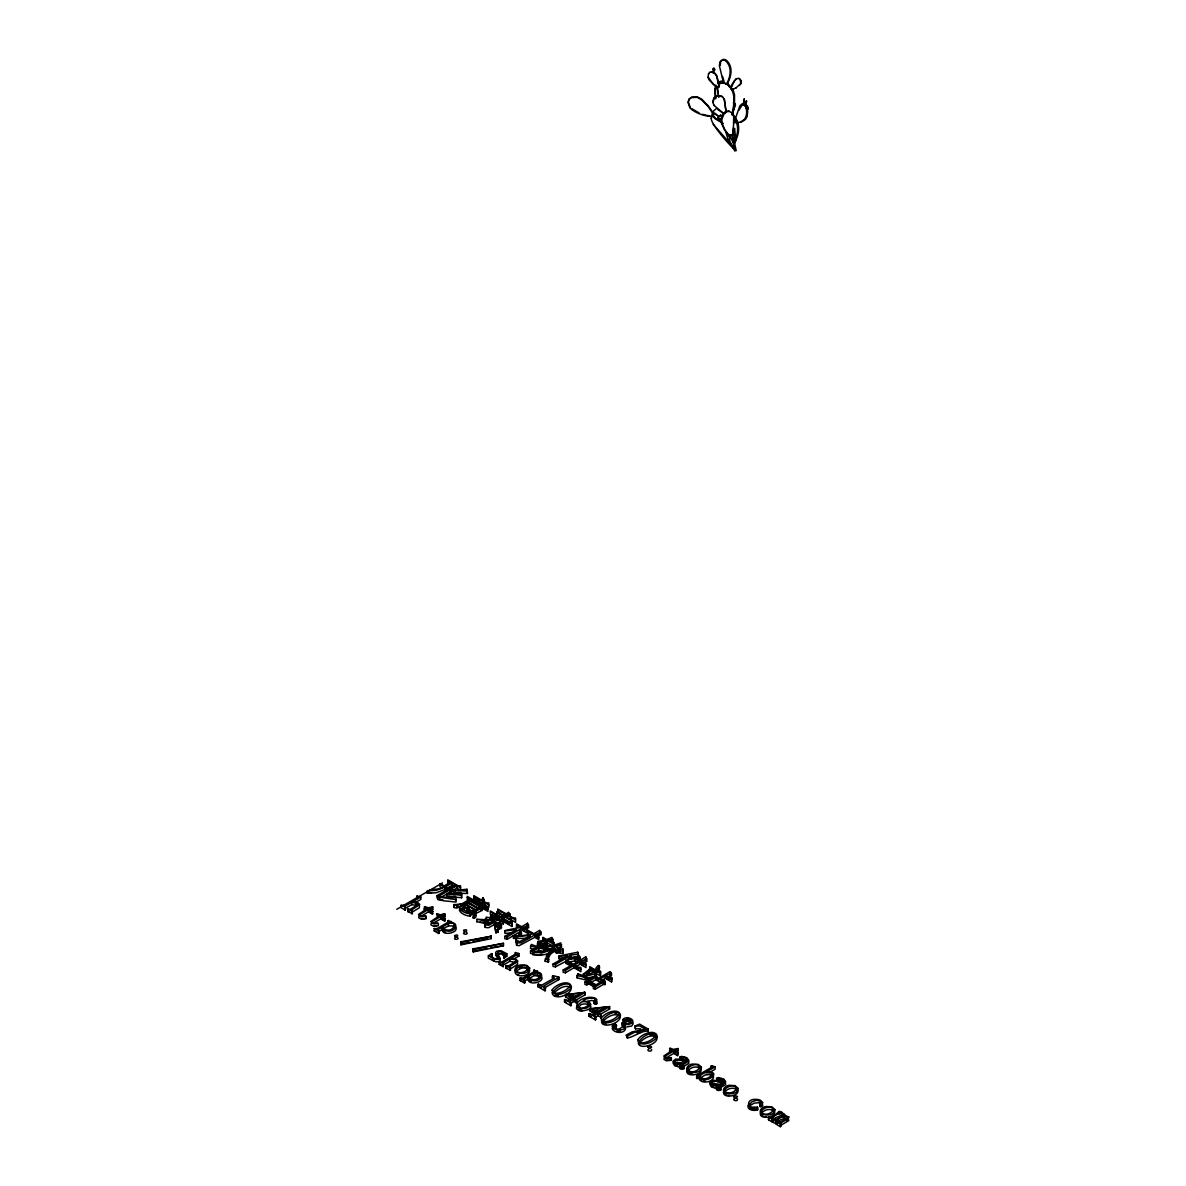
<?xml version="1.0" encoding="UTF-8"?>
<svg xmlns="http://www.w3.org/2000/svg" width="1186" height="1186" viewBox="0 0 1186 1186"><rect width="100%" height="100%" fill="white"/><g stroke="black" fill="none" stroke-linecap="round" stroke-linejoin="round"><path stroke-width="1.5" d="M733.556 123.685L733.66 117.162M744.111 98.942L743.325 104.605M745.46 106.132L746.305 100.914L745.712 106.162M529.668 970.459C529.445 977.694 512.396 977.783 515.406 969.985M732.726 138.747L733.541 128.384L734.608 136.301L733.808 143.076L732.726 138.747L733.793 138.673M483.28 897.683L483.992 902.324L483.28 897.683L481.368 900.011L473.792 895.638L473.792 898.914L477.054 900.574L477.054 898.187L473.792 896.527M560.504 951.854L556.19 952.788L562.801 953.396L562.89 951.35M561.645 944.812L555.137 945.702L560.978 949.067L562.89 948.963L562.801 951.009L556.278 950.668L560.504 949.452L554.366 945.924L547.754 946.191A38.115 22 0 0 0 557.702 943.982L560.785 942.87L561.645 947.214L556.857 947.718M509.431 921.967L512.026 922.13L511.922 924.072L498.995 916.6L498.995 919.002L511.922 926.459L512.026 924.531M511.151 918.646L511.062 922.871L511.151 918.646L508.764 918.483M547.724 959.682L550.215 954.537L553.699 951.572L555.033 951.691L553.788 947.14L548.332 950.016A18.413 10.63 0 0 1 539.897 952.15L532.707 952.002L532.707 954.626L540.208 955.353L547.369 954.078M714.521 70.256L714.565 69.455M467.373 906.208L466.721 912.153L468.752 911.812L469.152 908.832L467.847 906.148L467.225 910.255M589.724 970.059L600.353 975.856L600.546 973.75M595.95 971.69L600.546 971.364L600.353 973.469L589.724 967.657M602.562 979.903L605.245 978.346L611.561 981.993L611.754 977.62L609.263 977.62L605.809 975.618L611.472 973.35L611.472 975.752L607.188 977.22M611.561 981.993L611.754 977.62M747.714 110.935L747.165 116.45L745.534 119.312L741.68 121.847L736.224 122.899L735.068 119.534L739.842 105.895L741.813 104.027L744.63 105.139C747.476 109.26 747.284 115.338 744.482 119.43L740.627 121.965M534.13 952.892L538.652 950.194L544.107 951.572L544.404 948.904L539.511 947.303L542.773 945.42L542.773 947.822L547.087 950.312L547.28 946.028L543.351 945.094L543.351 947.481L545.071 948.474L547.28 948.429L547.28 946.028M547.087 950.312L547.28 948.429M551.49 939.164L551.49 941.565L552.928 941.847L552.928 939.445L548.036 940.276L551.49 942.262L553.788 942.262L553.595 944.145L547.28 940.498L539.422 942.826L542.106 944.367L546.509 941.714L547.561 945.939L546.123 945.879L546.123 943.478L547.561 943.537M749.315 1107.264L750.234 1105.411L754.237 1103.143L758.773 1102.683L761.293 1103.884M771.701 1118.472L771.745 1121.719C770.366 1110.704 796.34 1112.157 774.295 1119.969L773.376 1119.599L772.812 1122.327L772.812 1119.94L776.637 1121.482L776.637 1123.883L772.812 1122.327M720.243 65.349L720.643 61.524L723.327 59.3L725.728 59.789C733.467 65.675 731.629 76.645 727.092 83.954L723.519 82.857L719.398 65.823L719.798 62.013L722.482 59.789L724.883 60.278C732.622 66.149 730.784 77.134 726.247 84.428M743.563 104.635L744.304 98.987M708.65 73.754L707.983 77.342L709.198 80.07L717.337 87.808L719.413 86.608M499.069 928.771L499.662 924.517L494.384 922.13L488.81 925.243L485.193 924.902L485.193 927.289L486.556 927.66L488.81 927.63L494.384 924.531L499.662 926.903L499.069 928.771L501.144 928.43L501.678 926.963M747.906 108.993L747.002 105.806M717.308 119.593L718.123 117.192L720.451 115.324M672.981 1062.864L674.701 1065.799L679.771 1067.178L679.771 1064.791L675.842 1063.975L672.833 1061.381L675.679 1059.068L679.489 1059.217L685.523 1061.47L687.821 1059.647L684.959 1057.423L679.771 1057.215L681.401 1056.355L686.961 1057.764L688.962 1060.758C675.546 1070.217 682.736 1062.211 684.278 1068.453C683.151 1069.757 678.436 1069.476 679.771 1067.178M709.777 1084.108L711.496 1087.043L716.566 1088.422L716.566 1086.02L712.638 1085.205L709.628 1082.625L712.475 1080.298L716.285 1080.461L722.318 1082.714L724.616 1080.876L721.755 1078.667L716.566 1078.445L718.197 1077.585L723.756 1079.008L725.758 1082.003C712.341 1091.446 719.531 1083.441 721.073 1089.697C719.946 1091.001 715.232 1090.72 716.566 1088.422M537.51 943.152L538.948 943.211L538.948 945.598L537.51 945.553L537.792 941.551L545.931 939.727L542.862 938.289M537.51 945.553L537.792 941.551M555.033 949.289L553.699 949.185C550.734 951.38 545.708 955.456 548.718 959.474L548.332 962.083L545.175 961.253L546.968 954.256L552.35 949.512L542.58 952.773L532.707 952.225M545.175 961.253L545.619 958.97M552.068 992.563C553.328 1001.607 573.194 994.58 571.044 986.871M732.073 113.293C734.416 103.582 736.254 90.996 726.988 84.265L723.163 82.738L719.843 83.657L716.907 88.49L718.835 97.385M732.503 114.241L734.475 104.561L734.519 94.702L732.8 89.113M712.949 69.5L713.75 68.21M745.445 106.369L746.557 100.943L745.697 106.399M715.929 85.17L714.758 89.81L715.44 98.705M715.899 86.563L715.114 89.647L715.795 98.542M713.023 102.5L714.105 98.349L716.018 96.377L718.597 95.666L722.541 96.822M747.921 1105.604C747.21 1110.274 754.4 1111.178 757.661 1109.829C759.084 1104.285 750.501 1109.859 749.315 1104.878L751.924 1101.794L756.609 1100.237L761.293 1101.497L759.677 1103.677L760.063 1106.568L762.717 1105.886L762.45 1103.988M711.244 118.57L713.216 111.395L716.596 108.326M736.21 150.696L734.342 142.142M447.315 890.819L444.958 889.456L436.374 892.717L427.331 893.325C427.36 886.935 439.873 891.442 443.608 886.283L439.976 884.415M427.331 893.325L427.42 890.656M437.871 896.912L437.767 899.581L443.801 900.797L456.061 902.072L456.061 897.683L437.871 896.912L456.061 899.67M446.87 893.592L461.621 895.356L461.532 893.532L446.87 893.592L446.781 896.26L461.621 897.758L461.532 893.532M446.781 896.26L455.587 896.319M454.535 890.493L466.987 889.278L467.462 893.503L458.641 893.206L454.535 892.895L454.535 890.493L467.462 891.101M454.535 892.895L454.623 890.212M488.158 921.641L488.069 919.817L476.95 919.254L488.158 921.641L488.158 924.027L486.408 923.553M483.28 923.093L476.95 921.655M730.709 88.387L732.162 89.662L730.709 88.387L732.266 84.013L736.328 78.721M730.917 88.387L734.608 80.248M732.815 111.973L734.92 104.531L733.941 102.693M515.954 972.209C518.015 968.502 524.835 966.086 528.155 969.511L528.304 970.711M687.628 1071.329C689.703 1067.622 696.523 1065.221 699.844 1068.63M724.424 1092.573C726.499 1088.852 733.304 1086.45 736.639 1089.875L736.788 1091.076M761.219 1113.817C763.28 1110.096 770.099 1107.694 773.435 1111.119L773.568 1112.32M443.045 926.666L442.793 928.193C455.053 936.332 460.39 914.969 443.045 926.666L442.793 930.58M528.882 976.226L528.645 977.753C540.89 985.892 546.242 964.529 528.882 976.226L528.585 979.414M473.955 915.903C470.975 920.647 479.5 916.852 474.652 913.902L474.074 911.515L473.244 918.142M734.297 129.081L734.608 128.31L735.735 140.674L734.875 143.002L733.022 142.053M631.426 1022.999C629.336 1018.048 625.378 1023.844 623.11 1021.739C621.42 1015.349 634.732 1017.41 632.701 1022.717L628.521 1024.63L624.785 1024.185L624.785 1026.587M712.371 113.396L712.638 115.739L714.802 118.526L723.312 123.507M453.764 904.77L460.865 903.984L460.865 906.386L456.832 908.105L454.06 907.616L453.764 904.77L456.832 905.704L460.865 903.984M453.764 907.157L453.853 904.562M477.054 898.187C472.932 901.345 479.337 902.19 477.528 898.454L483.858 902.116L479.055 903.213L467.284 896.408L467.284 899.803L469.864 900.96M738.893 110.283L742.866 103.908L745.668 105.02L747.091 107.452M459.308 909.914C460.005 913.353 466.394 916.066 470.249 916.126C468.5 911.886 475.66 909.914 468.099 912.464L461.146 908.446L464.882 906.534L464.882 908.936L461.725 909.87M520.002 933.308L519.394 935.932A2.906 1.675 0 0 0 521.425 935.28L521.514 933.204M734.668 140.808C738.359 133.588 739.1 124.53 733.926 117.785M735.038 141.638C740.064 133.114 740.524 120.809 731.984 114.33M732.103 114.894L735.439 104.842L734.46 103.004L733.259 102.945M713.527 72.761L714.713 69.44L714.12 68.21L713.127 68.758M494.577 924.235L495.941 932.848L497.987 932.196L498.298 929.157L494.577 924.235L495.689 931.588M497.987 932.196L497.987 930.58M491.982 919.461L490.278 919.046L491.034 915.103L498.224 916.155L490.367 911.96M470.249 916.126L472.354 913.694L472.354 911.293M535.479 949.408L530.409 948.533L531.284 944.427L537.881 946.799L541.528 944.708L538.948 943.211M588.404 980.614L577.167 977.857L577.167 975.455L578.027 973.736L584.164 976.182L595.179 971.69L596.425 975.915L588.212 977.857M577.167 977.857L578.027 973.736M602.592 1022.08C605.972 1017.573 613.458 1012.814 619.048 1015.453L619.285 1016.031M639.373 1043.324C642.768 1038.803 650.239 1034.059 655.843 1036.697L656.08 1037.276M576.767 1005.832L576.44 1008.619L578.219 1010.205A6.034 3.484 0 0 0 581.496 1011.198L588.478 1009.597L590.91 1007.033L590.124 1004.913M746.735 105.391C747.729 112.181 744.941 107.422 747.269 105.702L748.247 108.282L747.462 109.468M485.385 921.092L486.245 917.104L498.313 919.758L490.278 916.659M598.826 965.493L598.026 969.036C591.532 970.8 602.369 959.978 598.826 970.83L598.026 971.438L589.724 966.664L589.724 971.601L588.271 974.255L584.209 976.715M601.702 1019.827C599.479 1030.293 622.917 1023.34 620.1 1015.186M638.498 1041.056C635.844 1052.086 662.248 1043.665 656.021 1035.763M578.027 1007.492L581.481 1004.349L583.734 1003.979A4.818 2.787 0 0 1 588.093 1004.735L588.893 1005.506M583.408 974.047L589.724 969.199L586.981 973.38L583.408 974.047L583.616 976.641L583.616 974.255M583.408 976.449L584.164 975.693M419.029 915.918L418.717 917.756L421.178 919.18L425.982 918.661C427.479 913.605 422.142 918.186 420.289 915.384L420.378 914.228L428.472 909.41L432.89 911.293L432.312 914.021L428.472 911.812L420.378 916.615M431.289 923.005L430.978 924.843L433.439 926.266L438.242 925.747C439.739 920.692 434.402 925.258 432.549 922.471L432.638 921.3L440.732 916.496L445.15 918.379L444.572 921.092L440.732 918.883L433.646 922.975M664.293 1057.527L663.982 1059.365L666.443 1060.788L671.246 1060.269C672.744 1055.214 667.407 1059.78 665.554 1056.993L665.642 1055.822L673.737 1051.018L678.155 1052.901L677.577 1055.629L673.737 1053.405L665.642 1058.223M488.35 955.812L491.612 953.603L491.226 955.931C491.968 958.54 498.565 960.512 498.416 956.761L495.615 952.758L496.504 951.231L501.589 950.964L506.852 953.766L506.852 956.168L504.065 958.214L504.065 953.663C497.319 947.688 496.578 953.218 500.166 958.258C496.074 961.713 492.057 957.117 488.35 955.812L488.35 958.214C492.057 959.504 496.074 964.114 500.166 960.645L500.136 958.718M687.094 1069.105C683.18 1079.779 709.599 1073.538 698.257 1066.807M723.89 1090.349C719.976 1101.023 746.394 1094.782 735.053 1088.051M760.671 1111.593C756.757 1122.267 783.175 1116.011 771.834 1109.281M468.752 911.812L469.152 908.832M711.481 117.043L713.423 114.212L707.938 106.31L701.549 99.772L697.175 97.385L691.453 97.563L688.858 99.431L688.043 102.545L689.955 107.941C695.633 113.426 704.588 116.065 711.793 116.599M509.58 967.079L510.484 970.222L509.58 969.466L509.906 966.605L517.911 961.105L515.391 958.837L510.87 958.303L519.008 953.603L515.569 952.506L515.569 954.893M509.58 969.466L517.437 964.426L517.585 962.602M679.771 1064.791C678.436 1067.074 683.151 1067.356 684.278 1066.066M716.566 1086.02C715.232 1088.318 719.946 1088.6 721.073 1087.295M739.427 85.422L740.776 83.524L740.227 79.151M612.658 1027.135L612.228 1028.736C614.481 1033.495 624.992 1034.044 625.674 1028.114M717.515 119.727L721.607 118.259M721.236 115.383L718.686 115.976L716.981 119.326L721.503 119.089L722.348 117.948L720.91 115.131M623.11 1019.352L624.503 1020.153L628.372 1018.566L631.426 1020.597L628.091 1023.562L621.909 1023.073L621.909 1025.475L624.162 1027.461M759.677 1106.064L761.027 1105.233M780.329 1123.453L780.373 1126.7L780.655 1123.038L787.949 1118.828L789.135 1116.945L784.495 1115.729L784.495 1118.131L785.666 1118.042M553.936 992.978C557.805 989.272 564.566 984.41 569.992 987.137M776.637 1121.482C780.344 1113.224 797.718 1115.655 778.609 1122.445L777.112 1122.43L777.112 1124.817L780.373 1126.7M616.157 1024.912L613.518 1026.468L616.587 1028.899A3.78 2.179 0 0 0 619.359 1028.974L624.251 1025.653L621.909 1023.073M708.383 73.903L709.91 72.272M491.389 957.31L492.279 953.885M485.193 924.902L484.614 921.804L488.276 923.938L492.961 921.418L485.385 918.705M485.193 927.289L484.229 922.026M593.934 1001.014C598.752 996.462 584.298 997.96 582.919 1001.117L589.145 1001.844L590.91 1004.631L587.04 1007.937L581.496 1008.797A6.034 3.484 0 0 1 578.219 1007.818C571.874 1000.317 591.503 993.853 596.766 999.383L596.617 1001.503L593.934 1001.014L593.934 1003.4L594.972 1004.201L597.032 1003.43L595.757 1000.969M593.934 1003.4L594.838 1002.659M613.859 1026.068L613.859 1028.47L616.157 1027.298C618.44 1023.296 611.813 1022.94 612.228 1026.35C614.081 1031.953 628.432 1031.034 624.785 1024.185M680.26 1059.054L679.771 1057.215M717.041 1080.298L716.566 1078.445M535.301 936.97L535.301 934.583L538.755 935.235L538.755 939.623L534.723 937.311L519.201 945.657L516.622 945.331L517.007 941.803L515.658 939.831L519.69 941.699L530.409 935.739L513.449 936.021M516.622 945.331L515.658 939.831M417.457 897.402L416.879 896.186L416.879 898.588M784.495 1115.729L785.028 1114.766L784.02 1113.802A3.439 1.987 0 0 0 781.441 1113.209L780.284 1113.298L781.9 1112.349L781.9 1114.751M544.107 951.572L544.404 948.904M596.425 973.513L584.831 976.449L590.005 978.658L577.167 975.455M718.004 83.272L720.065 81.389L723.371 80.9M748.44 1104.803L749.3 1104.018M700.333 1077.97L704.973 1075.094L708.813 1074.546A4.492 2.594 0 0 1 712.045 1075.717M455.009 937.637C452.592 940.631 461.191 939.268 457.07 937.385M464.022 932.433C461.606 934.835 469.122 934.835 466.706 932.433M648.357 1049.15C645.999 1051.241 652.493 1052.19 651.663 1049.521M569.888 1003.741L573.52 1001.533L576.692 1002.689L576.692 1000.287L574.098 998.805L574.098 1001.192M674.967 1063.471L677.206 1062.389L681.683 1062.908M711.748 1084.716L713.987 1083.633L718.464 1084.137M496.504 953.618L495.615 955.16L498.416 959.148M549.207 954.3L552.35 951.913M497.631 954.404L501.485 953.885L504.065 956.064M504.065 958.214L504.065 955.812L506.852 953.766M626.697 1036.431C626.327 1041.945 643.598 1028.677 648.253 1031.509L648.253 1029.107L639.639 1024.126L634.94 1026.068L635.414 1028.855L640.692 1028.796M735.987 87.853L740.983 83.509L741.191 80.648L738.789 78.395M786.511 1120.503L787.326 1119.969M483.992 899.922L482.124 900.456L486.349 902.887L488.84 902.887L488.84 907.379L484.229 904.725M553.032 964.055L555.419 964.455L569.31 956.316L570.748 956.376L570.748 958.762L555.419 966.842L553.032 966.457L553.032 964.055L567.872 955.605L558.769 956.316M474.652 913.902L474.074 910.522L476.001 910.967L482.317 907.972L482.317 910.374L476.001 913.353L474.074 912.909L474.949 910.018L464.408 903.94L462.11 903.717L462.11 906.104M717.96 109.557L723.267 113.204L724.557 112.433M713.868 105.183L723.579 113.604L726.129 112.077L724.453 99.446L722.244 96.422L718.301 95.265L713.809 97.949L712.712 102.115L714.18 105.584M524.405 929.216L528.778 927.674L527.533 923.242L521.603 926.785L516.518 923.85L516.518 927.126L517.57 927.511M532.618 951.394L532.618 953.796L530.513 953.351L530.513 950.95L532.618 951.394L538.652 947.792L544.107 949.185M582.311 962.928L587.04 961.209L585.795 956.865L579.376 960.69L575.447 958.421L575.447 960.808M574.009 965.33L574.009 967.732L565.381 972.817L563.187 972.312L563.187 969.926L565.381 970.415L574.009 965.33L580.903 969.318M593.356 986.352L595.372 986.737L603.318 982.038L604.86 982.141L604.86 984.543L603.318 984.439L595.372 989.139L593.356 988.753L593.356 986.352L595.372 985.195L588.76 981.371L586.848 982.482L584.935 982.038L584.935 984.439L586.848 984.869L588.76 983.772L595.372 987.582M453.764 892.154L449.746 889.826L439.294 895.964L436.997 895.638L436.997 898.039M439.294 898.365L449.746 892.228L449.746 889.826M520.165 931.662L507.134 939.297L504.836 938.749L504.836 936.347L507.134 936.896L520.165 929.275L519.023 935.798M723.519 82.857L724.364 82.368M725.847 132.061L729.227 143.165L730.279 142.557M416.879 896.186L420.911 896.972L412.758 901.671L417.294 902.19L419.8 904.458L411.809 909.958L412.387 913.576L407.776 911.589L407.776 909.188L410.46 909.188L417.724 904.844L417.917 903.569L411.705 902.279L405.093 906.089L405.093 910.033L401.076 907.72L401.076 905.318L403.759 905.318M396.761 909.321L442.497 882.918M401.076 905.318L405.671 907.305M405.093 908.491L411.705 904.666L417.264 905.452M415.471 902.502L420.911 899.359L420.719 896.853M452.044 882.977L445.536 886.728L449.079 888.774L455.587 885.023L452.044 882.977L452.044 885.364L446.825 888.373M407.776 911.589L408.355 908.861M407.776 909.188L412.387 911.174M460.568 887.899L456.832 885.734L450.324 889.5L453.764 890.049L453.764 894.555L449.746 892.228M411.809 912.36L419.34 907.794L419.488 905.971M424.84 906.653L424.262 909.365L424.84 906.653L428.19 907.75L432.786 906.919L432.786 909.321L430.296 910.759M449.079 883.659L447.73 883.096L447.73 879.819L458.078 885.794L460.568 885.794L460.568 890.286L456.832 888.136L450.324 891.887L451.273 892.45M432.786 906.919L429.05 909.084L432.89 911.293M437.1 916.126L437.1 913.724L440.451 914.836L444.468 913.665L445.046 916.393L442.556 917.831M445.15 920.766L441.311 918.557L441.311 916.155L445.046 914.006M464.971 906L464.971 903.599L466.987 902.442L477.528 908.52L475.512 909.692M467.566 904.503L467.566 902.116L469.582 900.945L487.965 911.426L487.965 906.697L485.104 906.697L479.633 903.554L484.718 903.717L484.718 906.104L482.821 905.867M463.919 906.608L474.949 912.419M447.834 920.692L451.658 921.685L449.464 922.96C460.642 921.285 455.083 933.263 446.885 930.936A5.737 3.306 0 0 1 443.608 929.987L441.8 927.393L438.435 929.32L438.627 933.486L434.224 930.951L434.224 928.549L437.1 928.549L448.397 922.026L447.834 920.692L448.397 923.42M434.224 930.951L436.24 931.218M447.834 923.093L449.272 923.257M474.074 910.522L474.949 910.018M480.122 907.038L478.106 908.194L467.566 902.116M434.224 928.549L439.205 930.758M441.8 927.393L441.8 929.78L438.108 932.003L439.205 933.16M443.045 929.068C446.069 926.592 451.54 924.013 454.831 927.467M500.714 916.926L502.82 915.711L496.786 912.568M503.398 915.384L505.503 914.169L497.749 910.018M511.062 920.469L504.169 916.496L502.049 917.712L509.683 922.071M515.569 919.98L506.852 914.94L504.732 916.155L515.569 922.367L515.569 917.979L513.167 917.934L507.415 914.614L510.01 914.11L510.01 916.511M526.969 930.536L522.463 927.941L520.639 928.994L521.425 932.893A2.906 1.675 0 0 1 519.394 933.53L519.023 933.397M524.672 930.951L523.041 930.002L523.041 927.615L528.778 925.288M515.658 942.233L516.132 939.564M538.755 937.236L534.723 934.909L521.025 942.826L516.622 942.929M535.301 934.583L541.053 932.255L541.053 934.657L536.709 936.169M510.484 970.222L505.888 968.221L505.888 965.834L508.572 965.834L514.605 962.35L516.236 960.793L515.376 959.696L509.817 958.911L503.205 962.735L503.205 966.679L499.187 964.351L499.187 961.965L501.871 961.965L515.569 954.048L514.991 952.832M499.187 964.351L501.1 964.574M499.187 961.965L503.783 963.951M503.205 965.122L509.817 961.312L516.014 962.617M513.582 959.133L519.008 956.005L518.831 953.5M543.351 945.094L546.123 943.478M505.888 968.221L506.941 968.176M505.888 965.834L510.484 967.82M545.175 958.866L548.718 959.474M537.51 973.647L537.51 971.245L535.301 972.52C546.479 970.845 540.92 982.823 532.722 980.496A5.737 3.306 0 0 1 529.46 979.547L527.637 976.953L524.286 978.88L524.479 983.046L520.061 980.511L520.061 978.109L522.937 978.109L534.249 971.586L534.249 970.593L534.249 975.529L528.882 978.628M533.67 970.252L537.51 971.245M520.061 980.511L522.077 980.778M533.67 972.653L534.249 969.926M520.061 978.109L525.042 980.318M527.637 976.953L527.637 979.339L523.945 981.563L525.042 982.72M543.929 989.406L544.3 987.968L558.873 979.562L558.873 977.175L543.751 986.04L545.545 988.071L544.982 990.799L537.984 986.752L537.984 984.365L542.002 985.017L554.366 978.005L552.543 975.959L552.543 978.346L552.543 975.959M578.605 969.718L574.587 967.391L574.587 965.004L580.132 961.787L585.988 965.167M587.04 958.807L580.71 961.461L585.988 963.18L585.988 967.568L580.132 964.188L575.966 966.59M537.984 986.752L539.422 986.915M537.984 984.365L545.545 988.071M570.392 999.709L565.574 996.937L565.574 994.535L585.113 992.43L585.113 994.832L575.67 1000.287M595.757 977.338L589.338 981.044L595.95 984.854L602.369 981.148L595.757 977.338L595.757 979.725L601.05 982.779M565.574 996.937L566.048 994.268M590.939 982.512L595.757 979.725M611.561 979.606L605.245 975.959L599.879 979.058L604.563 980.54L604.86 982.141M576.692 1000.287L573.52 999.131L569.888 1001.34L571.415 1003L570.851 1005.728L564.521 1002.081L564.521 999.679L568.168 1000.347L571.993 998.241L565.574 994.535M564.521 1002.081L566.152 1002.348M574.098 998.805L585.113 992.43M564.521 999.679L571.415 1003M594.912 1013.867L590.109 1011.095L590.109 1008.693L609.648 1006.603L609.648 1008.99L600.205 1014.445M590.109 1011.095L590.584 1008.426M594.898 1017.514L598.055 1015.69L600.635 1017.173L601.213 1014.445L598.055 1013.289L594.408 1015.498L595.95 1017.158L595.372 1019.886L589.042 1016.239L589.042 1013.837L592.703 1014.519L596.514 1012.399L590.109 1008.693M589.042 1016.239L591.414 1016.847M609.648 1006.603L598.634 1012.963L601.213 1014.445M589.042 1013.837L595.95 1017.158M648.253 1029.107L634.199 1032.487L628.002 1035.749L625.956 1035.274L632.019 1031.909L645.48 1029.166L639.58 1025.949L634.94 1026.068M670.861 1051.092L669.527 1050.974L670.105 1048.246L673.455 1049.358L678.051 1048.528L678.051 1050.915L674.315 1053.079L676.865 1054.547M678.051 1048.528L674.315 1050.677L678.155 1052.901M683.269 1066.718L688.962 1063.145L688.458 1061.233M711.007 1068.393L711.585 1065.665L715.128 1066.837L715.128 1069.223L709.376 1072.544M713.201 1075.524C715.84 1081.736 700.793 1085.027 699.028 1078.415L696.642 1078.356L696.642 1075.954L711.674 1067.281L711.007 1066.006M715.128 1066.837L706.5 1071.818C724.987 1071.151 702.883 1086.687 699.028 1076.013L696.642 1075.954M696.642 1078.356L699.651 1076.621M722.318 1085.101L723.46 1084.434M720.065 1087.947L725.758 1084.389L725.254 1082.477M771.745 1121.719L768.498 1119.836L768.498 1117.449L769.981 1117.479C776.652 1117.197 777.349 1109.132 781.9 1112.349M768.498 1119.836L769.077 1117.108M772.323 1118.991L768.498 1117.449M780.951 1123.972L777.112 1122.43M436.997 895.638L448.501 889.115L444.958 887.069L436.374 890.33L427.331 890.938M504.836 936.347L516.622 929.661L504.836 930.921M563.187 969.926L572.66 964.559L565.855 960.957M530.513 950.95L536.932 947.362L530.409 946.146M497.987 929.794L495.689 930.239M584.935 982.038L595.757 975.782L598.634 978.331L610.123 971.586L611.472 973.35M462.11 903.717L469.582 899.403L480.493 906.593L481.931 906.534L482.317 907.972M687.583 1061.366C685.671 1057.26 679.622 1062.76 680.734 1057.927M724.379 1082.596C722.585 1078.845 716.789 1083.559 718.093 1079.171M728.901 135.693L732.577 134.581L734.312 117.547L733.081 113.693L728.723 110.98L725.876 111.41L723.386 113.619L721.132 118.911L721.473 123.196L724.453 129.808L728.901 135.693L730.413 134.937M731.955 89.676L736.195 87.838M431.348 909.365L432.786 909.321M443.608 916.452L445.046 916.393M676.613 1050.974L678.051 1050.915M684.278 1068.453L680.927 1068.23M721.073 1089.697L717.723 1089.474M734.905 1098.429C730.813 1099.911 738.181 1102.357 737.499 1099.081A2.075 1.201 0 0 0 737.069 1098.71M468.752 909.425L466.721 909.751M587.307 1001.31L591.784 1000.421L594.794 1001.192M453.853 906.949L454.208 904.444M425.982 916.274L421.178 916.793L418.465 914.465L427.138 908.639L424.262 906.979M438.242 923.345L433.439 923.864L430.726 921.552L439.398 915.711L436.522 914.05M671.246 1057.868L666.443 1058.386L663.73 1056.074L672.403 1050.233L669.527 1048.587M671.246 1060.269L666.265 1059.943M539.422 945.212L547.28 942.9L552.024 945.627M575.447 958.421L580.236 957.532L580.236 959.934L578.887 959.815L578.887 957.428M570.748 958.762L570.362 957.547L578.412 956.553L577.745 952.225L558.769 955.99L558.769 958.718L562.49 958.54M720.599 83.005L723.92 82.086M620.337 1031.108L619.359 1031.36A3.78 2.179 0 0 1 616.587 1031.286M757.661 1107.428C747.269 1111.919 744.66 1098.369 755.897 1099.392A6.597 3.81 0 0 1 760.018 1100.059L762.894 1102.595L761.531 1104.359L759.677 1103.677M460.672 941.817L491.226 936.243L491.226 938.63L460.954 944.827L460.672 941.817L460.954 944.827M460.954 942.44L491.226 936.243M460.672 944.219L469.567 942.396M473.14 941.669L487.387 938.749M472.932 948.904L503.487 943.315L503.487 945.716L473.214 951.913L472.932 948.904L473.214 951.913M473.214 949.512L503.487 943.315M472.932 951.305L487.179 948.385M490.737 947.658L503.487 945.716M757.661 1109.829L752.413 1109.636M571.267 966.145L565.855 963.358L565.855 959.963L573.238 964.233L578.798 961.016L574.676 958.644L567.397 959.518L579.272 955.768L580.236 957.532M577.419 962.617L574.676 961.031L567.486 962.202M558.443 995.573L554.974 995.766M709.658 72.42L711.837 71.916L715.025 73.28L716.774 75.696L719.19 85.184M637.134 1033.08L640.47 1032.472M746.809 109.586L747.714 109.364M570.362 957.547L570.362 955.16L578.412 954.167M729.36 111.365L726.514 111.795L724.023 114.019L721.77 119.297L722.111 123.596L725.106 130.193L729.538 136.079M529 938.319L513.449 938.408L513.449 935.68L522.893 935.606L533.003 933.916L528.022 931.262M569.68 996.181L573.298 995.706M594.201 1010.339L597.818 1009.864M424.395 918.705L422.023 918.735M436.656 925.777L434.284 925.821M568.776 996.877L579.331 995.499M593.296 1011.035L603.867 1009.657M736.135 78.721L738.997 78.395M470.249 913.724C465.075 913.872 453.096 907.394 463.83 904.71L464.882 906.534M706.5 1074.205L711.215 1074.457M558.769 958.377L563.231 957.858M467.373 908.595L467.847 906.148M500.24 921.641L499.751 924.087L500.24 921.641L501.678 925.465L499.069 926.37M494.577 926.637L495.066 924.176M736.224 122.899L737.277 122.766L736.699 121.091M498.046 953.055L501.589 953.351M558.962 950.964L554.366 948.311L547.754 948.592M522.418 967.153L520.921 967.302A8.258 4.774 0 0 0 519.557 967.598M558.873 977.175L553.121 975.618M557.346 979.458L558.873 979.562M456.803 906.875L457.974 906.771M534.249 975.529L540.312 976.567M650.121 1035.022L654.82 1035.245M427.42 893.058L431.556 892.717M511.181 932.982L504.836 933.323L504.836 930.595L521.025 927.111L516.518 924.739M780.284 1115.7L781.441 1115.596M473.244 915.74L475.823 915.088L474.652 911.515M705.077 1081.172L703.209 1081.143M606.165 1024.155L604.03 1024.081M460.613 892.48L454.623 892.613M535.301 974.922L538.222 974.951M692.713 1074.145L687.85 1072.5M729.494 1095.39L727.448 1095.33M765.222 1116.678L766.289 1116.634M487.965 909.099L485.104 909.099L482.361 907.512M492.798 921.893L503.398 923.864L503.116 919.758L499.276 919.758L492.279 916.052L499.469 917.653L499.469 920.054L496.445 919.298M536.443 937.637L538.755 937.637M626.727 1027.002L631.678 1026.023L633.072 1023.903L632.627 1022.614M537.703 954.641L532.707 954.404M513.449 938.082L518.089 938.245M582.148 1010.487L578.887 1009.82M615.089 1013.63L616.646 1013.704M681.401 1058.742L685.093 1059.306M718.197 1079.986L721.889 1080.535M505.977 956.109L506.852 956.168M480.108 922.085L483.043 922.293M517.511 955.797L519.008 956.005M598.826 967.895L598.337 965.448M589.724 971.601L589.234 969.155M523.915 967.139L528.719 968.918M439.561 899.522L442.941 899.966M540.342 987.345L541.187 987.508M627.424 1020.301L629.44 1020.686M702.468 114.33L710.236 116.213M503.398 921.463L489.596 918.928L499.751 924.013M518.964 974.966L517.2 974.314M416.019 904.221L417.294 904.592M677.621 1066.318L674.597 1064.138M714.417 1087.562L711.541 1086.08M408.829 911.53L409.704 911.812M615.282 1026.424L616.157 1026.928M443.994 931.825L445.536 932.374M531.387 981.934L528.645 980.14M584.831 978.85L587.559 979.814M529.075 934.049L528.022 933.649L528.022 930.373L533.863 933.753L539.704 930.269L541.053 932.255M782.968 1116.471C779.528 1114.884 771.537 1119.08 772.323 1121.393M787.267 1118.961C783.827 1117.345 775.852 1121.571 776.637 1123.883M487.831 921.73L491.241 923.123M447.73 880.709L450.71 882.191L444.187 885.957L439.976 883.526L439.976 886.802L441.311 887.365M492.279 956.272L491.612 953.603M711.585 72.064L714.758 73.428L716.507 75.845L719.146 86.756M699.103 112.892L691.527 108.578M587.871 1003.682L589.145 1004.231M453.586 925.673L454.623 926.133M467.284 897.402L487.965 909.025M500.329 913.576L497.749 912.419L497.749 909.025L506.081 913.843L508.572 912.286L510.01 914.11M499.365 916.126L496.786 914.955L496.786 911.574L504.213 915.814M492.961 915.518L490.367 914.347L490.367 910.967L501.678 917.445M726.514 1095.078L724.646 1093.729M763.31 1116.308L761.427 1114.973M494.443 960.927L491.805 959.326M760.018 1102.446L761.219 1103.024M495.407 924.235L499.751 926.414M721.296 122.039L715.291 118.081L713.127 115.294L712.86 112.952L714.728 113.115L719.517 116.865M729.227 143.165L730.932 144.158M488.84 904.992L484.229 902.324L484.718 903.717M452.044 885.364L454.401 886.728M473.792 898.039L479.841 901.523M482.272 903.599L477.528 900.856L477.632 903.139L477.528 898.454M523.041 927.615L526.969 928.549L526.969 932.937L522.463 930.343L522.463 927.941M516.518 926.236L519.068 927.704M605.809 978.02L609.263 980.007M580.71 963.862L583.69 965.567M591.088 969.851L593.845 971.438M503.531 920.959L509.431 924.368M542.773 945.42L547.087 947.91M480.122 909.425L469.582 903.347L469.582 900.945M574.587 965.004L578.605 967.331L580.903 967.331L580.903 971.705L574.009 967.732M464.971 903.599L476.016 910.047M596.336 979.399L598.634 980.733M565.855 962.365L571.771 965.775M472.502 910.344L475.512 912.078M472.354 913.694L471.969 911.07M589.338 983.431L593.296 985.729M585.113 994.832L584.164 991.881M608.685 1008.441L609.648 1008.99M441.311 916.155L445.15 918.379M429.05 911.471L432.89 913.694M591.532 1011.258L594.319 1012.859M405.671 909.706L404.767 908.965M412.387 913.576L411.468 912.835M544.596 989.91L545.545 990.458M570.555 1004.898L571.415 1005.402M595.95 1019.56L594.319 1018.285M780.951 1126.374L780.655 1125.425L788.794 1120.607L788.319 1118.68M714.239 113.559L716.374 114.938M750.115 1108.465L750.96 1109.058M503.205 954.063L504.599 955.145M701.43 1080.461L700.036 1078.771M717.589 87.66L713.097 84.043L708.235 77.194M722.348 117.948L721.666 116.139M541.305 976.271C544.7 980.614 536.131 983.461 532.722 982.897A5.737 3.306 0 0 1 529.46 981.949L527.637 979.339M727.744 83.598L730.769 86.904M726.129 112.077L724.142 99.046M425.982 918.661L425.7 915.888M713.201 124.367C760.923 177.633 710.221 127.347 711.318 118.437M713.735 113.767L708.25 105.865L701.86 99.328L697.487 96.941L691.764 97.119L689.17 98.987L688.354 102.1L690.267 107.496M548.036 960.808L548.718 961.861M727.492 83.598L729.686 87.379M579.272 958.155L580.236 959.934M456.061 927.333C457.514 931.766 450.265 933.634 446.885 933.338A5.737 3.306 0 0 1 443.608 932.389L441.8 929.78M552.928 939.445L551.964 937.459L546.702 939.505L542.862 937.296L542.862 940.676M551.964 939.846L552.928 941.847M491.226 938.63L490.945 935.635M731.213 134.655L733.022 138.569M498.995 916.6L499.469 917.653M498.995 919.002L499.469 920.054M732.444 113.307L733.259 115.872M570.362 955.16L570.748 956.376M722.556 76.453L723.905 80.885M468.841 910.211L469.152 911.219M481.931 908.936L482.317 910.374M467.462 893.503L466.987 889.278M604.86 984.543L604.563 980.54M503.398 923.864L503.116 919.758M713.29 72.554L713.097 69.485M717.663 87.838L718.197 93.323M488.158 924.027L488.069 919.817M461.532 895.934L461.621 897.758M787.652 1117.168L787.652 1119.569M783.338 1114.41L783.294 1117.153M779.232 1111.252L779.232 1113.639M776.059 1121.823L776.059 1124.209M761.027 1104.448L761.027 1106.849M760.063 1104.166L760.063 1106.568M757.38 1107.042L757.38 1109.444M720.584 1087.028L720.584 1089.415M719.457 1078.415L719.457 1080.817M717.53 1079.171L717.53 1081.558M716.952 1078.949L716.952 1081.335M711.585 1065.665L711.585 1068.067M699.028 1076.013L699.028 1078.415M697.027 1076.176L697.027 1078.578M683.803 1065.784L683.803 1068.171M682.662 1057.171L682.662 1059.572M681.313 1057.927L681.313 1060.328M680.156 1057.704L680.156 1060.106M677.577 1053.227L677.577 1055.629M673.737 1051.018L673.737 1053.405M670.965 1057.482L670.965 1059.884M670.105 1048.246L670.105 1050.648M635.414 1026.453L635.414 1028.855M627.364 1018.492L627.364 1020.894M627.424 1035.882L627.424 1038.284M625.452 1019.812L625.452 1022.213M624.503 1020.153L624.503 1022.54M623.539 1019.93L623.539 1022.317M615.682 1025.46L615.682 1027.862M609.93 973.246L609.93 975.633M605.245 975.959L605.245 978.346M603.318 982.038L603.318 984.439M600.635 1014.786L600.635 1017.173M600.546 971.364L600.353 975.856M598.026 969.036L598.026 971.438M598.055 1013.289L598.055 1015.69M596.617 1001.503L596.617 1003.905M595.52 1001.873L595.52 1004.26M595.372 986.737L595.372 989.139M595.372 1017.499L595.372 1019.886M594.987 973.469L594.987 975.856M590.287 978.391L590.287 980.778M589.62 1013.511L589.62 1015.913M588.76 981.371L588.76 983.772M586.848 982.482L586.848 984.869M585.795 956.865L585.795 959.266M585.499 958.688L585.499 961.09M580.132 961.787L580.132 964.188M577.745 952.225L577.745 954.626M576.114 1000.628L576.114 1003.015M574.676 958.644L574.676 961.031M573.52 999.131L573.52 1001.533M570.851 1003.326L570.851 1005.728M569.31 956.316L569.31 958.718M565.381 970.415L565.381 972.817M565.099 999.353L565.099 1001.74M562.89 948.963L562.801 953.396M560.311 944.59L560.311 946.991M558.487 976.953L558.487 979.339M556.19 950.401L556.278 953.07M555.419 964.455L555.419 966.842M554.366 945.924L554.366 948.311M553.788 942.262L553.788 944.664M553.788 947.14L553.699 951.572M548.332 959.696L548.332 962.083M547.754 946.191L547.858 948.859M547.28 940.498L547.28 942.9M544.982 988.398L544.982 990.799M539.511 932.152L539.511 934.538M538.652 947.792L538.652 950.194M538.563 984.024L538.563 986.426M534.723 934.909L534.723 937.311M527.533 923.242L527.533 925.629M527.162 925.228L527.162 927.63M524.479 980.659L524.479 983.046M520.639 977.783L520.639 980.17M519.394 933.53L519.394 935.932M512.026 922.13L511.922 926.459M509.906 968.161L509.906 970.548M509.817 958.911L509.817 961.312M508.572 913.946L508.572 916.348M507.134 936.896L507.134 939.297M506.852 914.94L506.852 917.341M506.466 965.493L506.466 967.895M504.169 916.496L504.169 918.883M503.205 964.277L503.205 966.679M499.662 924.517L499.558 928.905M499.751 961.624L499.751 964.025M495.941 930.447L495.941 932.848M494.384 922.13L494.384 924.531M491.034 915.103L491.034 917.504M482.895 897.683L482.895 900.085M481.071 907.913L481.071 910.314M476.95 919.254L476.861 921.922M476.001 910.967L476.001 913.353M473.599 915.874L473.599 918.275M469.952 913.264L469.952 915.651M466.987 902.442L466.987 904.844M467.062 909.855L467.062 912.256M464.408 903.94L464.408 906.326M463.919 904.206L463.83 907.112M463.548 906.43L463.548 908.817M456.832 885.734L456.832 888.136M448.397 920.366L448.397 922.752M448.397 923.568L448.397 925.97M444.958 887.069L444.958 889.456M444.468 913.665L444.468 916.066M444.572 918.705L444.572 921.092M440.732 916.496L440.732 918.883M438.627 931.099L438.627 933.486M432.312 911.619L432.312 914.021M428.472 909.41L428.472 911.812M417.457 895.86L417.457 898.262M411.809 911.515L411.809 913.902M411.705 902.279L411.705 904.666M405.093 907.646L405.093 910.033M541.913 954.285A18.413 10.63 0 0 1 539.897 954.537M603.229 1023.755A2.55 1.482 0 0 1 602.503 1022.762M640.01 1044.999A2.55 1.482 0 0 1 639.284 1044.006M529.668 968.072C529.593 976.953 508.275 973.513 517.2 966.16A8.258 4.774 0 0 1 520.921 964.915L526.569 965.285L529.668 968.072M701.356 1067.192C701.267 1076.073 679.963 1072.633 688.873 1065.28A8.258 4.774 0 0 1 692.609 1064.035L698.257 1064.405L701.356 1067.192M738.152 1088.437C738.063 1097.317 716.759 1093.877 725.669 1086.524A8.258 4.774 0 0 1 729.39 1085.279L735.053 1085.65L738.152 1088.437M774.932 1109.681C774.858 1118.561 753.54 1115.122 762.465 1107.768A8.258 4.774 0 0 1 766.186 1106.508L771.834 1106.894L774.932 1109.681M729.301 134.641L729.805 141.356L734.935 151.141L733.081 142.572L729.301 134.641M553.536 991.377L553.447 992.045A2.55 1.482 0 0 0 554.974 993.364C560.667 993.527 567.486 990.251 570.229 985.329L569.992 984.736C564.403 982.097 556.916 986.856 553.536 991.377M602.592 1019.693L602.503 1020.36A2.55 1.482 0 0 0 604.03 1021.68C609.723 1021.843 616.542 1018.581 619.285 1013.645L619.048 1013.066C613.458 1010.428 605.972 1015.172 602.592 1019.693M639.373 1040.937L639.284 1041.604A2.55 1.482 0 0 0 640.825 1042.924C646.518 1043.087 653.323 1039.825 656.08 1034.889L655.843 1034.296C650.239 1031.657 642.768 1036.416 639.373 1040.937M552.068 990.162C553.699 998.76 568.376 992.623 571.474 987.093C569.917 978.539 555.063 984.558 552.068 990.162M601.124 1018.492C602.74 1027.091 617.432 1020.938 620.515 1015.424C618.959 1006.855 604.119 1012.874 601.124 1018.492M637.905 1039.737C639.536 1048.32 654.227 1042.183 657.311 1036.653C655.754 1028.099 640.9 1034.118 637.905 1039.737M578.027 1005.105C578.116 1010.531 587.589 1007.566 588.997 1004.082L588.093 1002.333A4.818 2.787 0 0 0 583.734 1001.577L581.481 1001.948L578.027 1005.105M647.867 1047.164L649.735 1048.78L651.663 1047.134A2.075 1.201 0 0 0 649.839 1046.393L647.867 1047.164M733.704 1096.724L735.587 1098.34L737.499 1096.694A2.075 1.201 0 0 0 735.676 1095.953L733.704 1096.724M712.43 1074.234C710.147 1077.792 703.98 1080.698 700.363 1077.229L700.333 1075.583C703.031 1072.989 709.999 1069.98 712.43 1074.234M454.579 935.606C456.61 940.202 460.376 932.73 454.579 935.606M463.593 930.402C465.609 934.998 469.374 927.526 463.593 930.402M516.192 969.17L516.162 970.978C519.572 974.477 526.139 972.06 528.304 968.325L528.155 967.124C524.909 963.729 518.831 966.145 516.192 969.17M687.88 1068.29L687.85 1070.098C691.26 1073.612 697.828 1071.18 699.992 1067.444L699.844 1066.244C696.597 1062.849 690.519 1065.265 687.88 1068.29M724.661 1089.534L724.646 1091.342C728.056 1094.841 734.608 1092.425 736.788 1088.689L736.639 1087.473C733.393 1084.078 727.314 1086.509 724.661 1089.534M761.456 1110.763L761.427 1112.572C764.837 1116.085 771.404 1113.654 773.568 1109.918L773.435 1108.717C770.174 1105.322 764.095 1107.754 761.456 1110.763M674.967 1061.085L675.56 1063.13L680.453 1064.405L684.945 1061.796L679.148 1059.943L674.967 1061.085M711.748 1082.329L712.356 1084.375L717.233 1085.635L721.74 1083.04L715.944 1081.187L711.748 1082.329M581.184 992.934L572.571 997.915L567.012 994.698L581.184 992.934M605.72 1007.092L597.092 1012.073L591.532 1008.871L605.72 1007.092"/></g></svg>
